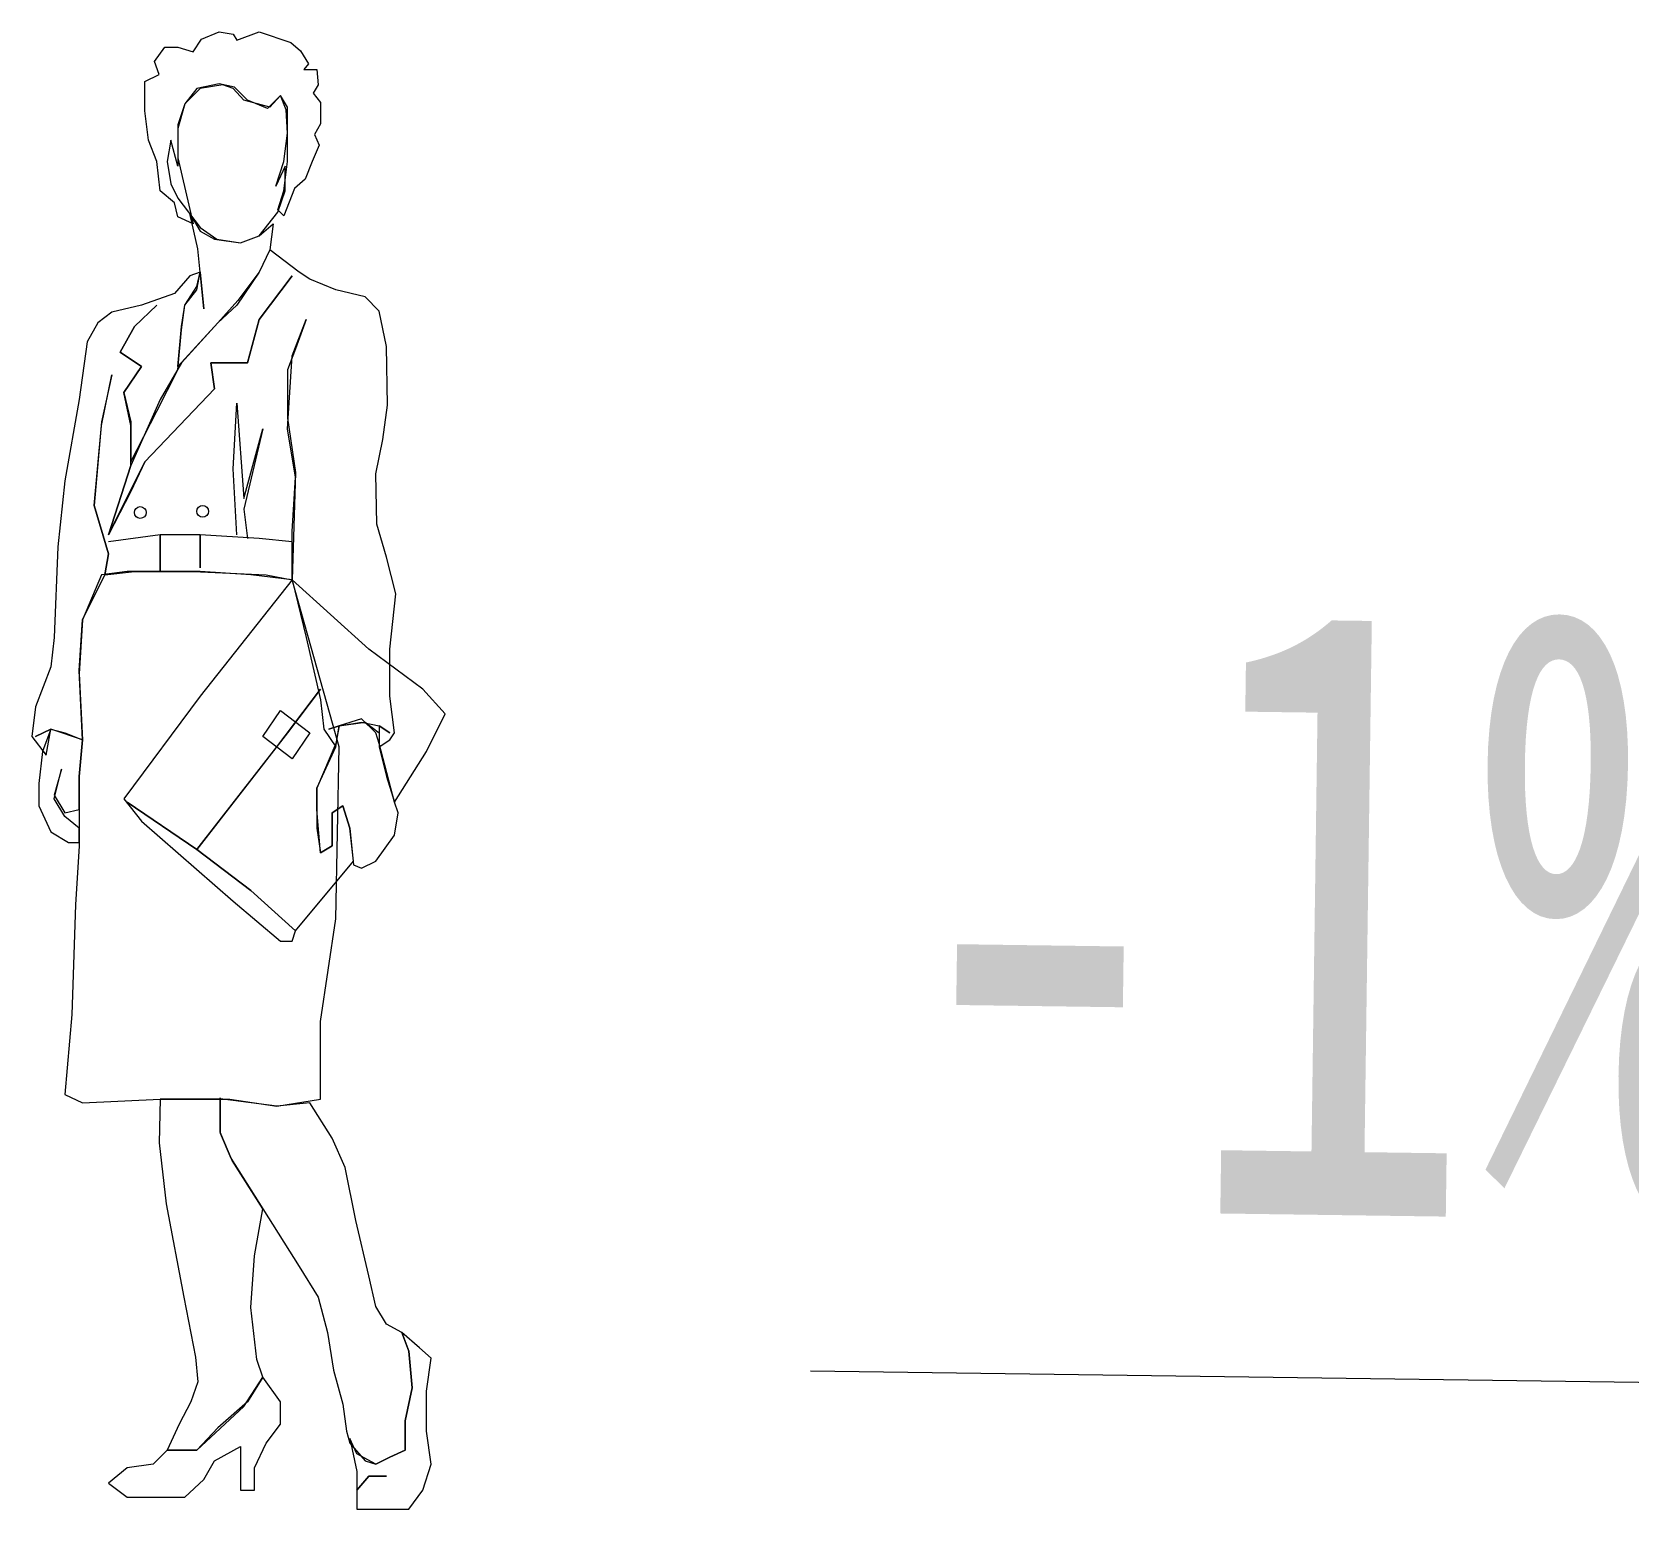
# Model space of a CAD drawing. Extents: x -2611510 to 1021013, y -44073 to 90887.
# Drawn here: x 736849 to 738480, y 41481 to 42989 of the extents above; entities that cross this region are included whole.
import ezdxf

# ---------------------------------------------------------------- set-up
doc = ezdxf.new("R2010")
doc.units = 0
doc.linetypes.add('CONTINOUS', pattern=[0])
for name, color, linetype, lineweight in [('PEOPLE', 1, 'Continuous', 0), ('文字', 7, 'Continuous', 15), ('标注', 3, 'Continuous', 18)]:
    doc.layers.add(name, color=color, linetype=linetype, lineweight=lineweight)
doc.layers.add('PP-COM', color=7, linetype='Continuous')
doc.styles.add('fs', font='', dxfattribs={"width": 0.7})
doc.styles.get("Standard").update_dxf_attribs({"font": '', "width": 0.7})
doc.styles.get('fs').set_extended_font_data('仿宋_GB2312')
doc.styles.get('Standard').set_extended_font_data('仿宋_GB2312')

# ---------------------------------------------------------------- blocks, each defined once
blk = doc.blocks.new('6')
at = {"layer": 'PEOPLE', "linetype": 'Continuous'}
for p, q in [((5292.8986, -3074.3618, -3.1795), (5292.9382, -3074.3459, -3.1795)), ((5292.9382, -3074.3459, -3.1795), (5292.9699, -3074.3512, -3.1795)), ((5292.9699, -3074.3512, -3.1795), (5292.9778, -3074.3644, -3.1795)), ((5292.9778, -3074.3644, -3.1795), (5293.028, -3074.3459, -3.1795)), ((5293.028, -3074.3459, -3.1795), (5293.0993, -3074.3697, -3.1795)), ((5292.793, -3074.4119, -3.1795), (5292.8168, -3074.3803, -3.1795)), ((5292.8168, -3074.3803, -3.1795), (5292.8458, -3074.3803, -3.1795)), ((5292.8458, -3074.3803, -3.1795), (5292.8802, -3074.3908, -3.1795)), ((5292.8802, -3074.3908, -3.1795), (5292.8986, -3074.3618, -3.1795)), ((5293.0993, -3074.3697, -3.1795), (5293.1204, -3074.3882, -3.1795)), ((5293.1204, -3074.3882, -3.1795), (5293.1389, -3074.4172, -3.1795)), ((5292.8036, -3074.441, -3.1795), (5292.793, -3074.4119, -3.1795)), ((5293.1389, -3074.4172, -3.1795), (5293.1283, -3074.4304, -3.1795)), ((5293.1283, -3074.4304, -3.1795), (5293.1574, -3074.4304, -3.1795)), ((5293.1574, -3074.4304, -3.1795), (5293.16, -3074.4647, -3.1795)), ((5292.7719, -3074.4568, -3.1795), (5292.8036, -3074.441, -3.1795)), ((5292.7719, -3074.5228, -3.1795), (5292.7719, -3074.4568, -3.1795)), ((5292.9382, -3074.4621, -3.1795), (5292.8881, -3074.4727, -3.1795)), ((5292.9462, -3074.4647, -3.1795), (5292.896, -3074.4727, -3.1795)), ((5292.9726, -3074.47, -3.1795), (5292.9382, -3074.4621, -3.1795)), ((5292.9699, -3074.4727, -3.1795), (5292.9462, -3074.4647, -3.1795)), ((5293.16, -3074.4647, -3.1795), (5293.1494, -3074.4832, -3.1795)), ((5292.8881, -3074.4727, -3.1795), (5292.8617, -3074.507, -3.1795)), ((5292.896, -3074.4727, -3.1795), (5292.8617, -3074.507, -3.1795)), ((5292.8881, -3074.4727, -3.1795), (5292.8881, -3074.4727, -3.1795)), ((5292.9937, -3074.4991, -3.1795), (5292.9699, -3074.4727, -3.1795)), ((5293.0016, -3074.4991, -3.1795), (5292.9726, -3074.47, -3.1795)), ((5293.0518, -3074.5149, -3.1795), (5292.9937, -3074.4991, -3.1795)), ((5293.0465, -3074.5175, -3.1795), (5293.0016, -3074.4991, -3.1795)), ((5293.0755, -3074.4885, -3.1795), (5293.0465, -3074.5175, -3.1795)), ((5293.0755, -3074.4885, -3.1795), (5293.0518, -3074.5149, -3.1795)), ((5293.0887, -3074.5202, -3.1795), (5293.0755, -3074.4885, -3.1795)), ((5293.0914, -3074.5149, -3.1795), (5293.0755, -3074.4885, -3.1795)), ((5293.1494, -3074.4832, -3.1795), (5293.1653, -3074.5043, -3.1795)), ((5292.7798, -3074.5888, -3.1795), (5292.7719, -3074.5228, -3.1795)), ((5292.8617, -3074.507, -3.1795), (5292.8458, -3074.5624, -3.1795)), ((5292.8617, -3074.507, -3.1795), (5292.8458, -3074.5545, -3.1795)), ((5293.0914, -3074.573, -3.1795), (5293.0887, -3074.5202, -3.1795)), ((5293.0914, -3074.5624, -3.1795), (5293.0914, -3074.5149, -3.1795)), ((5293.1653, -3074.5043, -3.1795), (5293.1653, -3074.5518, -3.1795)), ((5292.8458, -3074.5545, -3.1795), (5292.8458, -3074.6284, -3.1795)), ((5292.8458, -3074.5624, -3.1795), (5292.8458, -3074.6469, -3.1795)), ((5293.0834, -3074.6363, -3.1795), (5293.0914, -3074.573, -3.1795)), ((5293.0914, -3074.6363, -3.1795), (5293.0914, -3074.5624, -3.1795)), ((5293.1653, -3074.5518, -3.1795), (5293.1521, -3074.5756, -3.1795)), ((5292.7983, -3074.6363, -3.1795), (5292.7798, -3074.5888, -3.1795)), ((5292.83, -3074.5888, -3.1795), (5292.8221, -3074.6363, -3.1795)), ((5292.8458, -3074.6469, -3.1795), (5292.83, -3074.5888, -3.1795)), ((5293.1627, -3074.5994, -3.1795), (5293.1468, -3074.6363, -3.1795)), ((5293.1521, -3074.5756, -3.1795), (5293.1627, -3074.5994, -3.1795)), ((5292.8062, -3074.7023, -3.1795), (5292.7983, -3074.6363, -3.1795)), ((5292.8221, -3074.6363, -3.1795), (5292.83, -3074.6865, -3.1795)), ((5292.8458, -3074.6284, -3.1795), (5292.8802, -3074.7763, -3.1795)), ((5293.065, -3074.6918, -3.1795), (5293.0834, -3074.6363, -3.1795)), ((5293.0834, -3074.7023, -3.1795), (5293.0914, -3074.6363, -3.1795)), ((5293.1468, -3074.6363, -3.1795), (5293.131, -3074.6759, -3.1795)), ((5293.0861, -3074.6469, -3.1795), (5293.065, -3074.6918, -3.1795)), ((5293.0861, -3074.7023, -3.1795), (5293.0861, -3074.6469, -3.1795)), ((5293.131, -3074.6759, -3.1795), (5293.1072, -3074.6971, -3.1795)), ((5292.8379, -3074.7287, -3.1795), (5292.8062, -3074.7023, -3.1795)), ((5292.83, -3074.6865, -3.1795), (5292.8458, -3074.7182, -3.1795)), ((5292.8458, -3074.7182, -3.1795), (5292.896, -3074.7842, -3.1795)), ((5293.0702, -3074.7499, -3.1795), (5293.0861, -3074.7023, -3.1795)), ((5293.0702, -3074.7446, -3.1795), (5293.0834, -3074.7023, -3.1795)), ((5293.1072, -3074.6971, -3.1795), (5293.0834, -3074.7578, -3.1795)), ((5292.8458, -3074.7604, -3.1795), (5292.8379, -3074.7287, -3.1795)), ((5292.8907, -3074.8317, -3.1795), (5292.8722, -3074.7525, -3.1795)), ((5292.8722, -3074.7525, -3.1795), (5292.896, -3074.7921, -3.1795)), ((5293.028, -3074.8027, -3.1795), (5293.0702, -3074.7499, -3.1795)), ((5293.0834, -3074.7578, -3.1795), (5293.0702, -3074.7446, -3.1795)), ((5292.8802, -3074.7763, -3.1795), (5292.8458, -3074.7604, -3.1795)), ((5292.8802, -3074.7763, -3.1795), (5292.8802, -3074.7763, -3.1795)), ((5292.896, -3074.7842, -3.1795), (5292.933, -3074.8106, -3.1795)), ((5293.028, -3074.8027, -3.1795), (5293.0597, -3074.7763, -3.1795)), ((5293.0597, -3074.7763, -3.1795), (5293.0518, -3074.8343, -3.1795)), ((5293.0597, -3074.7763, -3.1795), (5293.0597, -3074.7763, -3.1795)), ((5292.896, -3074.7921, -3.1795), (5292.9277, -3074.8106, -3.1795)), ((5292.9277, -3074.8106, -3.1795), (5292.9858, -3074.8185, -3.1795)), ((5292.933, -3074.8106, -3.1795), (5292.9858, -3074.8185, -3.1795)), ((5292.9858, -3074.8185, -3.1795), (5293.028, -3074.8027, -3.1795)), ((5292.9858, -3074.8185, -3.1795), (5293.028, -3074.8027, -3.1795)), ((5292.896, -3074.8845, -3.1795), (5292.8907, -3074.8317, -3.1795)), ((5293.0518, -3074.8343, -3.1795), (5293.028, -3074.8845, -3.1795)), ((5293.0518, -3074.8343, -3.1795), (5293.028, -3074.8845, -3.1795)), ((5293.1178, -3074.8845, -3.1795), (5293.0518, -3074.8343, -3.1795)), ((5292.8722, -3074.8924, -3.1795), (5292.8379, -3074.932, -3.1795)), ((5292.896, -3074.8845, -3.1795), (5292.8722, -3074.8924, -3.1795)), ((5292.8881, -3074.9162, -3.1795), (5292.896, -3074.8845, -3.1795)), ((5292.8881, -3074.9241, -3.1795), (5292.896, -3074.8845, -3.1795)), ((5292.896, -3074.8845, -3.1795), (5292.9039, -3074.9663, -3.1795)), ((5292.9039, -3074.9663, -3.1795), (5292.896, -3074.8845, -3.1795)), ((5292.896, -3074.8845, -3.1795), (5292.896, -3074.8845, -3.1795)), ((5293.028, -3074.8845, -3.1795), (5292.9778, -3074.9584, -3.1795)), ((5293.028, -3074.8845, -3.1795), (5292.9805, -3074.9479, -3.1795)), ((5293.028, -3074.9901, -3.1795), (5293.1019, -3074.8924, -3.1795)), ((5293.1019, -3074.8924, -3.1795), (5293.028, -3074.9901, -3.1795)), ((5293.1415, -3074.9003, -3.1795), (5293.1178, -3074.8845, -3.1795)), ((5292.8379, -3074.932, -3.1795), (5292.764, -3074.9584, -3.1795)), ((5292.8617, -3074.9584, -3.1795), (5292.8881, -3074.9162, -3.1795)), ((5292.8617, -3074.9584, -3.1795), (5292.8881, -3074.9241, -3.1795)), ((5293.1996, -3074.9241, -3.1795), (5293.1415, -3074.9003, -3.1795)), ((5293.2656, -3074.9399, -3.1795), (5293.1996, -3074.9241, -3.1795)), ((5292.764, -3074.9584, -3.1795), (5292.698, -3074.9743, -3.1795)), ((5292.7482, -3075.0059, -3.1795), (5292.7983, -3074.9584, -3.1795)), ((5292.7983, -3074.9584, -3.1795), (5292.7482, -3075.0059, -3.1795)), ((5292.8538, -3075.0059, -3.1795), (5292.8617, -3074.9584, -3.1795)), ((5292.8538, -3075.0139, -3.1795), (5292.8617, -3074.9584, -3.1795)), ((5292.9805, -3074.9479, -3.1795), (5292.9356, -3074.998, -3.1795)), ((5292.9778, -3074.9584, -3.1795), (5292.9356, -3074.998, -3.1795)), ((5293.2973, -3074.9716, -3.1795), (5293.2656, -3074.9399, -3.1795)), ((5292.6663, -3074.998, -3.1795), (5292.6426, -3075.0403, -3.1795)), ((5292.698, -3074.9743, -3.1795), (5292.6663, -3074.998, -3.1795)), ((5292.9356, -3074.998, -3.1795), (5292.8458, -3075.0957, -3.1795)), ((5292.9356, -3074.998, -3.1795), (5292.8538, -3075.0878, -3.1795)), ((5293.0016, -3075.0878, -3.1795), (5293.028, -3074.9901, -3.1795)), ((5293.028, -3074.9901, -3.1795), (5293.0016, -3075.0878, -3.1795)), ((5293.1019, -3075.072, -3.1795), (5293.1336, -3074.9901, -3.1795)), ((5293.1336, -3074.9901, -3.1795), (5293.1098, -3075.0561, -3.1795)), ((5293.3131, -3075.0508, -3.1795), (5293.2973, -3074.9716, -3.1795)), ((5292.6426, -3075.0403, -3.1795), (5292.6241, -3075.1696, -3.1795)), ((5292.7165, -3075.064, -3.1795), (5292.7482, -3075.0059, -3.1795)), ((5292.7482, -3075.0059, -3.1795), (5292.7165, -3075.064, -3.1795)), ((5292.8458, -3075.0957, -3.1795), (5292.8538, -3075.0059, -3.1795)), ((5292.8458, -3075.1036, -3.1795), (5292.8538, -3075.0139, -3.1795)), ((5292.764, -3075.0957, -3.1795), (5292.7165, -3075.064, -3.1795)), ((5292.7165, -3075.064, -3.1795), (5292.764, -3075.0957, -3.1795)), ((5293.1098, -3075.0561, -3.1795), (5293.0914, -3075.1036, -3.1795)), ((5293.0914, -3075.2356, -3.1795), (5293.1019, -3075.072, -3.1795)), ((5293.3158, -3075.1828, -3.1795), (5293.3131, -3075.0508, -3.1795)), ((5292.7244, -3075.1538, -3.1795), (5292.764, -3075.0957, -3.1795)), ((5292.764, -3075.0957, -3.1795), (5292.7244, -3075.1538, -3.1795)), ((5292.7983, -3075.196, -3.1795), (5292.8458, -3075.1036, -3.1795)), ((5292.8538, -3075.0878, -3.1795), (5292.8062, -3075.1696, -3.1795)), ((5292.9277, -3075.1459, -3.1795), (5292.9198, -3075.0878, -3.1795)), ((5292.9198, -3075.0878, -3.1795), (5292.9277, -3075.1459, -3.1795)), ((5292.9198, -3075.0878, -3.1795), (5293.0016, -3075.0878, -3.1795)), ((5293.0016, -3075.0878, -3.1795), (5292.9198, -3075.0878, -3.1795)), ((5293.0914, -3075.1036, -3.1795), (5293.0914, -3075.2119, -3.1795)), ((5292.6742, -3075.2277, -3.1795), (5292.698, -3075.1142, -3.1795)), ((5292.698, -3075.1142, -3.1795), (5292.6742, -3075.2198, -3.1795)), ((5292.7719, -3075.3096, -3.1795), (5292.9277, -3075.1459, -3.1795)), ((5292.9277, -3075.1459, -3.1795), (5292.7719, -3075.3096, -3.1795)), ((5292.6241, -3075.1696, -3.1795), (5292.5924, -3075.3518, -3.1795)), ((5292.7402, -3075.2277, -3.1795), (5292.7244, -3075.1538, -3.1795)), ((5292.7244, -3075.1538, -3.1795), (5292.7402, -3075.2198, -3.1795)), ((5292.8062, -3075.1696, -3.1795), (5292.7402, -3075.3175, -3.1795)), ((5292.9699, -3075.3254, -3.1795), (5292.9778, -3075.1776, -3.1795)), ((5292.9778, -3075.1776, -3.1795), (5292.9937, -3075.3914, -3.1795)), ((5293.3052, -3075.2594, -3.1795), (5293.3158, -3075.1828, -3.1795)), ((5292.7402, -3075.3096, -3.1795), (5292.7983, -3075.196, -3.1795)), ((5293.0914, -3075.2119, -3.1795), (5293.1098, -3075.3333, -3.1795)), ((5292.6742, -3075.2198, -3.1795), (5292.6584, -3075.4072, -3.1795)), ((5292.6584, -3075.4072, -3.1795), (5292.6742, -3075.2277, -3.1795)), ((5292.7402, -3075.2198, -3.1795), (5292.7402, -3075.3096, -3.1795)), ((5292.7402, -3075.3175, -3.1795), (5292.7402, -3075.2277, -3.1795)), ((5292.9937, -3075.3914, -3.1795), (5293.0359, -3075.2356, -3.1795)), ((5293.0359, -3075.2356, -3.1795), (5292.9937, -3075.4152, -3.1795)), ((5293.1098, -3075.3439, -3.1795), (5293.0914, -3075.2356, -3.1795)), ((5293.2894, -3075.336, -3.1795), (5293.3052, -3075.2594, -3.1795)), ((5292.6901, -3075.4732, -3.1795), (5292.7719, -3075.3096, -3.1795)), ((5292.7402, -3075.3175, -3.1795), (5292.6901, -3075.4732, -3.1795)), ((5292.6901, -3075.4732, -3.1795), (5292.7402, -3075.3175, -3.1795)), ((5292.7719, -3075.3096, -3.1795), (5292.7402, -3075.3756, -3.1795)), ((5292.9778, -3075.4732, -3.1795), (5292.9699, -3075.3254, -3.1795)), ((5292.5924, -3075.3518, -3.1795), (5292.5765, -3075.4996, -3.1795)), ((5293.1098, -3075.3333, -3.1795), (5293.1019, -3075.5736, -3.1795)), ((5293.1019, -3075.4653, -3.1795), (5293.1098, -3075.3439, -3.1795)), ((5293.292, -3075.4495, -3.1795), (5293.2894, -3075.336, -3.1795)), ((5292.7402, -3075.3756, -3.1795), (5292.6901, -3075.4732, -3.1795)), ((5292.6901, -3075.5155, -3.1795), (5292.6584, -3075.4072, -3.1795)), ((5292.6584, -3075.4072, -3.1795), (5292.6901, -3075.5155, -3.1795)), ((5292.9937, -3075.4152, -3.1795), (5293.0016, -3075.4812, -3.1795)), ((5293.1019, -3075.5736, -3.1795), (5293.1019, -3075.4653, -3.1795)), ((5293.3131, -3075.5234, -3.1795), (5293.292, -3075.4495, -3.1795)), ((5292.5765, -3075.4996, -3.1795), (5292.5686, -3075.7029, -3.1795)), ((5292.8062, -3075.4732, -3.1795), (5292.6901, -3075.4891, -3.1795)), ((5292.8062, -3075.4732, -3.1795), (5292.8062, -3075.5551, -3.1795)), ((5292.8062, -3075.5551, -3.1795), (5292.8062, -3075.4732, -3.1795)), ((5292.896, -3075.4732, -3.1795), (5292.8062, -3075.4732, -3.1795)), ((5292.896, -3075.4732, -3.1795), (5292.896, -3075.5472, -3.1795)), ((5292.896, -3075.5472, -3.1795), (5292.896, -3075.4732, -3.1795)), ((5293.028, -3075.4812, -3.1795), (5292.896, -3075.4732, -3.1795)), ((5293.1019, -3075.4891, -3.1795), (5293.028, -3075.4812, -3.1795)), ((5292.6822, -3075.563, -3.1795), (5292.6901, -3075.5155, -3.1795)), ((5292.6901, -3075.5155, -3.1795), (5292.6822, -3075.563, -3.1795)), ((5293.3343, -3075.6052, -3.1795), (5293.3131, -3075.5234, -3.1795)), ((5292.6742, -3075.563, -3.1795), (5292.632, -3075.6633, -3.1795)), ((5292.632, -3075.6633, -3.1795), (5292.6822, -3075.563, -3.1795)), ((5292.7323, -3075.5551, -3.1795), (5292.6742, -3075.563, -3.1795)), ((5292.6822, -3075.563, -3.1795), (5292.7482, -3075.5551, -3.1795)), ((5292.8062, -3075.5551, -3.1795), (5292.7323, -3075.5551, -3.1795)), ((5292.7482, -3075.5551, -3.1795), (5292.8802, -3075.5551, -3.1795)), ((5292.896, -3075.5551, -3.1795), (5292.8062, -3075.5551, -3.1795)), ((5292.8802, -3075.5551, -3.1795), (5293.0438, -3075.563, -3.1795)), ((5293.0095, -3075.563, -3.1795), (5292.896, -3075.5551, -3.1795)), ((5293.1019, -3075.5736, -3.1795), (5292.896, -3075.8349, -3.1795)), ((5293.1019, -3075.5736, -3.1795), (5293.0095, -3075.563, -3.1795)), ((5293.0438, -3075.563, -3.1795), (5293.1019, -3075.5736, -3.1795)), ((5293.1019, -3075.5736, -3.1795), (5293.1019, -3075.5736, -3.1795)), ((5293.1019, -3075.5736, -3.1795), (5293.1019, -3075.5736, -3.1795)), ((5293.1019, -3075.5736, -3.1795), (5293.1336, -3075.7029, -3.1795)), ((5293.2735, -3075.7293, -3.1795), (5293.1019, -3075.5736, -3.1795)), ((5293.2075, -3075.9485, -3.1795), (5293.1019, -3075.5736, -3.1795)), ((5293.3211, -3075.7293, -3.1795), (5293.3343, -3075.6052, -3.1795)), ((5292.632, -3075.6633, -3.1795), (5292.6241, -3075.7848, -3.1795)), ((5292.6241, -3075.7769, -3.1795), (5292.632, -3075.6633, -3.1795)), ((5292.5686, -3075.7029, -3.1795), (5292.5607, -3075.7689, -3.1795)), ((5293.1336, -3075.7029, -3.1795), (5293.1653, -3075.8429, -3.1795)), ((5293.395, -3075.8191, -3.1795), (5293.2735, -3075.7293, -3.1795)), ((5293.3211, -3075.8349, -3.1795), (5293.3211, -3075.7293, -3.1795)), ((5292.5607, -3075.7689, -3.1795), (5292.5264, -3075.8587, -3.1795)), ((5292.632, -3075.9326, -3.1795), (5292.6241, -3075.7769, -3.1795)), ((5292.6241, -3075.7848, -3.1795), (5292.632, -3075.9326, -3.1795)), ((5293.0676, -3075.9485, -3.1795), (5293.1653, -3075.8191, -3.1795)), ((5293.1653, -3075.8191, -3.1795), (5293.0914, -3075.9168, -3.1795)), ((5293.4451, -3075.8745, -3.1795), (5293.395, -3075.8191, -3.1795)), ((5292.5264, -3075.8587, -3.1795), (5292.5185, -3075.9247, -3.1795)), ((5292.896, -3075.8349, -3.1795), (5292.7244, -3076.0646, -3.1795)), ((5293.1653, -3075.8429, -3.1795), (5293.1732, -3075.9088, -3.1795)), ((5293.3316, -3075.9168, -3.1795), (5293.3211, -3075.8349, -3.1795)), ((5293.0359, -3075.9247, -3.1795), (5293.0755, -3075.8666, -3.1795)), ((5293.0755, -3075.8666, -3.1795), (5293.1415, -3075.9168, -3.1795)), ((5293.0755, -3075.8666, -3.1795), (5293.0755, -3075.8666, -3.1795)), ((5293.2577, -3075.8851, -3.1795), (5293.2075, -3075.9009, -3.1795)), ((5293.2075, -3075.9009, -3.1795), (5293.2656, -3075.893, -3.1795)), ((5293.2075, -3075.9009, -3.1795), (5293.2577, -3075.893, -3.1795)), ((5293.2894, -3075.9168, -3.1795), (5293.2577, -3075.8851, -3.1795)), ((5293.2577, -3075.893, -3.1795), (5293.2973, -3075.9009, -3.1795)), ((5293.2656, -3075.893, -3.1795), (5293.2973, -3075.9168, -3.1795)), ((5293.4029, -3075.959, -3.1795), (5293.4451, -3075.8745, -3.1795)), ((5292.5185, -3075.9247, -3.1795), (5292.5502, -3075.9669, -3.1795)), ((5292.5607, -3075.9088, -3.1795), (5292.5264, -3075.9247, -3.1795)), ((5292.5264, -3075.9247, -3.1795), (5292.5607, -3075.9088, -3.1795)), ((5292.5607, -3075.9088, -3.1795), (5292.5422, -3075.959, -3.1795)), ((5292.5502, -3075.9669, -3.1795), (5292.5607, -3075.9088, -3.1795)), ((5292.5607, -3075.9088, -3.1795), (5292.5924, -3075.9168, -3.1795)), ((5292.632, -3075.9326, -3.1795), (5292.5607, -3075.9088, -3.1795)), ((5292.5607, -3075.9088, -3.1795), (5292.5607, -3075.9088, -3.1795)), ((5292.5924, -3075.9168, -3.1795), (5292.632, -3075.9326, -3.1795)), ((5292.632, -3075.9326, -3.1795), (5292.6241, -3076.0145, -3.1795)), ((5292.6241, -3076.0145, -3.1795), (5292.632, -3075.9326, -3.1795)), ((5293.0914, -3075.9168, -3.1795), (5292.8881, -3076.1781, -3.1795)), ((5293.1019, -3075.9749, -3.1795), (5293.0359, -3075.9247, -3.1795)), ((5293.1415, -3075.9168, -3.1795), (5293.1019, -3075.9749, -3.1795)), ((5293.1732, -3075.9088, -3.1795), (5293.1996, -3075.9485, -3.1795)), ((5293.2075, -3075.9009, -3.1795), (5293.1838, -3075.9088, -3.1795)), ((5293.1838, -3075.9088, -3.1795), (5293.2075, -3075.9009, -3.1795)), ((5293.2075, -3075.9009, -3.1795), (5293.1996, -3075.9405, -3.1795)), ((5293.1996, -3075.9485, -3.1795), (5293.2075, -3075.9009, -3.1795)), ((5293.1996, -3075.9485, -3.1795), (5293.2075, -3075.9009, -3.1795)), ((5293.2075, -3075.9009, -3.1795), (5293.2075, -3075.9009, -3.1795)), ((5293.2973, -3075.9405, -3.1795), (5293.2894, -3075.9168, -3.1795)), ((5293.2973, -3075.9009, -3.1795), (5293.2973, -3075.9485, -3.1795)), ((5293.2973, -3075.9009, -3.1795), (5293.3211, -3075.9168, -3.1795)), ((5293.3211, -3075.9168, -3.1795), (5293.2973, -3075.9009, -3.1795)), ((5293.2973, -3075.9168, -3.1795), (5293.2973, -3075.9485, -3.1795)), ((5293.2973, -3075.9485, -3.1795), (5293.3211, -3075.9326, -3.1795)), ((5293.3211, -3075.9326, -3.1795), (5293.3316, -3075.9168, -3.1795)), ((5292.5422, -3075.959, -3.1795), (5292.5343, -3076.0303, -3.1795)), ((5292.8881, -3076.1781, -3.1795), (5293.0676, -3075.9485, -3.1795)), ((5293.1996, -3075.9405, -3.1795), (5293.1574, -3076.0409, -3.1795)), ((5293.1574, -3076.0409, -3.1795), (5293.1996, -3075.9485, -3.1795)), ((5293.1996, -3076.3339, -3.1795), (5293.2075, -3075.9485, -3.1795)), ((5293.3316, -3076.0725, -3.1795), (5293.2973, -3075.9405, -3.1795)), ((5293.2973, -3075.9485, -3.1795), (5293.3131, -3076.0145, -3.1795)), ((5293.3316, -3076.0725, -3.1795), (5293.4029, -3075.959, -3.1795)), ((5292.5686, -3076.0646, -3.1795), (5292.5845, -3075.9986, -3.1795)), ((5292.5845, -3075.9986, -3.1795), (5292.5686, -3076.0567, -3.1795)), ((5292.5343, -3076.0303, -3.1795), (5292.5343, -3076.0805, -3.1795)), ((5292.6241, -3076.0145, -3.1795), (5292.6241, -3076.0884, -3.1795)), ((5292.6241, -3076.0884, -3.1795), (5292.6241, -3076.0145, -3.1795)), ((5293.1574, -3076.0884, -3.1795), (5293.1574, -3076.0409, -3.1795)), ((5293.1574, -3076.0409, -3.1795), (5293.1574, -3076.1306, -3.1795)), ((5293.3131, -3076.0145, -3.1795), (5293.3316, -3076.0725, -3.1795)), ((5292.5686, -3076.0567, -3.1795), (5292.5924, -3076.0963, -3.1795)), ((5292.5924, -3076.1042, -3.1795), (5292.5686, -3076.0646, -3.1795)), ((5292.7244, -3076.0646, -3.1795), (5292.764, -3076.1148, -3.1795)), ((5292.8881, -3076.1781, -3.1795), (5292.7323, -3076.0725, -3.1795)), ((5292.7323, -3076.0725, -3.1795), (5292.8881, -3076.1781, -3.1795)), ((5293.3395, -3076.0963, -3.1795), (5293.3316, -3076.0725, -3.1795)), ((5292.5343, -3076.0805, -3.1795), (5292.5607, -3076.1385, -3.1795)), ((5292.5924, -3076.0963, -3.1795), (5292.6241, -3076.0884, -3.1795)), ((5292.6241, -3076.1306, -3.1795), (5292.5924, -3076.1042, -3.1795)), ((5292.6241, -3076.0884, -3.1795), (5292.6241, -3076.1702, -3.1795)), ((5293.1653, -3076.1861, -3.1795), (5293.1574, -3076.0884, -3.1795)), ((5293.1917, -3076.0963, -3.1795), (5293.2155, -3076.0805, -3.1795)), ((5293.2155, -3076.0805, -3.1795), (5293.1917, -3076.0963, -3.1795)), ((5293.1917, -3076.1702, -3.1795), (5293.1917, -3076.0963, -3.1795)), ((5293.1917, -3076.0963, -3.1795), (5293.1917, -3076.1702, -3.1795)), ((5293.2155, -3076.0805, -3.1795), (5293.2313, -3076.1306, -3.1795)), ((5293.2313, -3076.1306, -3.1795), (5293.2155, -3076.0805, -3.1795)), ((5293.3316, -3076.1465, -3.1795), (5293.3395, -3076.0963, -3.1795)), ((5292.5607, -3076.1385, -3.1795), (5292.6003, -3076.1623, -3.1795)), ((5292.6241, -3076.1623, -3.1795), (5292.6241, -3076.1306, -3.1795)), ((5292.764, -3076.1148, -3.1795), (5292.9699, -3076.2943, -3.1795)), ((5293.1574, -3076.1306, -3.1795), (5293.1653, -3076.1861, -3.1795)), ((5293.2313, -3076.1306, -3.1795), (5293.2392, -3076.2125, -3.1795)), ((5293.2392, -3076.2045, -3.1795), (5293.2313, -3076.1306, -3.1795)), ((5293.2894, -3076.2045, -3.1795), (5293.3316, -3076.1465, -3.1795)), ((5292.6003, -3076.1623, -3.1795), (5292.6241, -3076.1623, -3.1795)), ((5292.6241, -3076.1702, -3.1795), (5292.6162, -3076.3022, -3.1795)), ((5293.0095, -3076.2705, -3.1795), (5292.8881, -3076.1781, -3.1795)), ((5292.8881, -3076.1781, -3.1795), (5293.0095, -3076.2705, -3.1795)), ((5293.1653, -3076.1861, -3.1795), (5293.1917, -3076.1702, -3.1795)), ((5293.1917, -3076.1702, -3.1795), (5293.1653, -3076.1861, -3.1795)), ((5293.1098, -3076.3603, -3.1795), (5293.2392, -3076.2045, -3.1795)), ((5293.2392, -3076.2125, -3.1795), (5293.2577, -3076.2204, -3.1795)), ((5293.2577, -3076.2204, -3.1795), (5293.2894, -3076.2045, -3.1795)), ((5293.1098, -3076.3603, -3.1795), (5293.0095, -3076.2705, -3.1795)), ((5293.0095, -3076.2705, -3.1795), (5293.1098, -3076.3603, -3.1795)), ((5292.6162, -3076.3022, -3.1795), (5292.6082, -3076.5478, -3.1795)), ((5292.9699, -3076.2943, -3.1795), (5293.0755, -3076.3841, -3.1795)), ((5293.1019, -3076.3841, -3.1795), (5293.1098, -3076.3603, -3.1795)), ((5293.1653, -3076.5636, -3.1795), (5293.1996, -3076.3339, -3.1795)), ((5293.0755, -3076.3841, -3.1795), (5293.1019, -3076.3841, -3.1795)), ((5292.6082, -3076.5478, -3.1795), (5292.5924, -3076.7273, -3.1795)), ((5293.1653, -3076.7378, -3.1795), (5293.1653, -3076.5636, -3.1795)), ((5292.5924, -3076.7273, -3.1795), (5292.632, -3076.7458, -3.1795)), ((5292.632, -3076.7458, -3.1795), (5292.8062, -3076.7378, -3.1795)), ((5292.8062, -3076.7378, -3.1795), (5292.8036, -3076.8355, -3.1795)), ((5292.8062, -3076.7378, -3.1795), (5292.8062, -3076.7378, -3.1795)), ((5292.8062, -3076.7378, -3.1795), (5292.962, -3076.7378, -3.1795)), ((5292.9462, -3076.7378, -3.1795), (5292.8062, -3076.7378, -3.1795)), ((5292.9409, -3076.8118, -3.1795), (5292.9409, -3076.7352, -3.1795)), ((5292.9409, -3076.7352, -3.1795), (5292.9409, -3076.8144, -3.1795)), ((5293.0676, -3076.7537, -3.1795), (5292.9462, -3076.7378, -3.1795)), ((5292.962, -3076.7378, -3.1795), (5293.0676, -3076.7537, -3.1795)), ((5293.0676, -3076.7537, -3.1795), (5293.1653, -3076.7378, -3.1795)), ((5293.1415, -3076.7458, -3.1795), (5293.0676, -3076.7537, -3.1795)), ((5293.1917, -3076.825, -3.1795), (5293.1415, -3076.7458, -3.1795)), ((5292.9673, -3076.8751, -3.1795), (5292.9409, -3076.8118, -3.1795)), ((5292.9409, -3076.8144, -3.1795), (5292.9646, -3076.8698, -3.1795)), ((5293.2207, -3076.891, -3.1795), (5293.1917, -3076.825, -3.1795)), ((5292.8036, -3076.8355, -3.1795), (5292.8194, -3076.9728, -3.1795)), ((5292.9646, -3076.8698, -3.1795), (5293.0359, -3076.9834, -3.1795)), ((5293.0359, -3076.9834, -3.1795), (5292.9673, -3076.8751, -3.1795)), ((5293.2445, -3077.0098, -3.1795), (5293.2207, -3076.891, -3.1795)), ((5292.8194, -3076.9728, -3.1795), (5292.859, -3077.1814, -3.1795)), ((5293.0174, -3077.089, -3.1795), (5293.0359, -3076.9834, -3.1795)), ((5293.0359, -3076.9834, -3.1795), (5293.1178, -3077.1127, -3.1795)), ((5293.2735, -3077.1339, -3.1795), (5293.2445, -3077.0098, -3.1795)), ((5293.0095, -3077.2051, -3.1795), (5293.0174, -3077.089, -3.1795)), ((5293.1178, -3077.1127, -3.1795), (5293.16, -3077.1814, -3.1795)), ((5293.2894, -3077.2025, -3.1795), (5293.2735, -3077.1339, -3.1795)), ((5292.859, -3077.1814, -3.1795), (5292.8854, -3077.316, -3.1795)), ((5293.16, -3077.1814, -3.1795), (5293.1811, -3077.2606, -3.1795)), ((5293.0227, -3077.3213, -3.1795), (5293.0095, -3077.2051, -3.1795)), ((5293.3131, -3077.2421, -3.1795), (5293.2894, -3077.2025, -3.1795)), ((5293.3475, -3077.2606, -3.1795), (5293.3131, -3077.2421, -3.1795)), ((5293.1811, -3077.2606, -3.1795), (5293.1943, -3077.3451, -3.1795)), ((5293.3475, -3077.2606, -3.1795), (5293.3475, -3077.2606, -3.1795)), ((5293.3633, -3077.3028, -3.1795), (5293.3475, -3077.2606, -3.1795)), ((5293.3475, -3077.2606, -3.1795), (5293.3633, -3077.3028, -3.1795)), ((5293.3871, -3077.2949, -3.1795), (5293.3475, -3077.2606, -3.1795)), ((5292.8854, -3077.316, -3.1795), (5292.8907, -3077.3715, -3.1795)), ((5293.0359, -3077.3609, -3.1795), (5293.0227, -3077.3213, -3.1795)), ((5293.3712, -3077.3847, -3.1795), (5293.3633, -3077.3028, -3.1795)), ((5293.3633, -3077.3028, -3.1795), (5293.3712, -3077.3847, -3.1795)), ((5293.4135, -3077.3187, -3.1795), (5293.3871, -3077.2949, -3.1795)), ((5293.4029, -3077.3926, -3.1795), (5293.4135, -3077.3187, -3.1795)), ((5292.9937, -3077.4269, -3.1795), (5293.0359, -3077.3609, -3.1795)), ((5293.0359, -3077.3609, -3.1795), (5293.0016, -3077.4163, -3.1795)), ((5293.0755, -3077.4163, -3.1795), (5293.0359, -3077.3609, -3.1795)), ((5293.0359, -3077.3609, -3.1795), (5293.0359, -3077.3609, -3.1795)), ((5293.1943, -3077.3451, -3.1795), (5293.2155, -3077.4216, -3.1795)), ((5292.8907, -3077.3715, -3.1795), (5292.8749, -3077.4163, -3.1795)), ((5293.3554, -3077.4586, -3.1795), (5293.3712, -3077.3847, -3.1795)), ((5293.3712, -3077.3847, -3.1795), (5293.3554, -3077.4586, -3.1795)), ((5293.4029, -3077.4823, -3.1795), (5293.4029, -3077.3926, -3.1795)), ((5292.8749, -3077.4163, -3.1795), (5292.8485, -3077.4665, -3.1795)), ((5292.8881, -3077.5246, -3.1795), (5292.9937, -3077.4269, -3.1795)), ((5293.0016, -3077.4163, -3.1795), (5292.9356, -3077.4744, -3.1795)), ((5293.0755, -3077.4665, -3.1795), (5293.0755, -3077.4163, -3.1795)), ((5293.2155, -3077.4216, -3.1795), (5293.2234, -3077.4823, -3.1795)), ((5292.8485, -3077.4665, -3.1795), (5292.8221, -3077.5246, -3.1795)), ((5293.0438, -3077.5087, -3.1795), (5293.0755, -3077.4665, -3.1795)), ((5293.3554, -3077.5246, -3.1795), (5293.3554, -3077.4586, -3.1795)), ((5293.3554, -3077.4586, -3.1795), (5293.3554, -3077.5246, -3.1795)), ((5292.9356, -3077.4744, -3.1795), (5292.8881, -3077.5246, -3.1795)), ((5293.0174, -3077.5642, -3.1795), (5293.0438, -3077.5087, -3.1795)), ((5293.2234, -3077.4823, -3.1795), (5293.2313, -3077.5087, -3.1795)), ((5293.2471, -3077.5325, -3.1795), (5293.2313, -3077.4982, -3.1795)), ((5293.2313, -3077.4982, -3.1795), (5293.2471, -3077.5721, -3.1795)), ((5293.2313, -3077.5087, -3.1795), (5293.2656, -3077.5483, -3.1795)), ((5293.4135, -3077.5563, -3.1795), (5293.4029, -3077.4823, -3.1795)), ((5292.8221, -3077.5246, -3.1795), (5292.7904, -3077.5563, -3.1795)), ((5292.8221, -3077.5246, -3.1795), (5292.8881, -3077.5246, -3.1795)), ((5292.8881, -3077.5246, -3.1795), (5292.8221, -3077.5246, -3.1795)), ((5292.9277, -3077.5483, -3.1795), (5292.9858, -3077.5167, -3.1795)), ((5292.9858, -3077.5167, -3.1795), (5292.9858, -3077.5563, -3.1795)), ((5293.2894, -3077.5563, -3.1795), (5293.2471, -3077.5325, -3.1795)), ((5293.2894, -3077.5563, -3.1795), (5293.3211, -3077.5404, -3.1795)), ((5293.3211, -3077.5404, -3.1795), (5293.2894, -3077.5563, -3.1795)), ((5293.3211, -3077.5404, -3.1795), (5293.3554, -3077.5246, -3.1795)), ((5293.3554, -3077.5246, -3.1795), (5293.3211, -3077.5404, -3.1795)), ((5292.7323, -3077.5642, -3.1795), (5292.6901, -3077.5985, -3.1795)), ((5292.7904, -3077.5563, -3.1795), (5292.7323, -3077.5642, -3.1795)), ((5292.9039, -3077.5906, -3.1795), (5292.9277, -3077.5483, -3.1795)), ((5292.9858, -3077.5563, -3.1795), (5292.9858, -3077.6143, -3.1795)), ((5293.0174, -3077.6143, -3.1795), (5293.0174, -3077.5642, -3.1795)), ((5293.2471, -3077.5721, -3.1795), (5293.2471, -3077.6143, -3.1795)), ((5293.2656, -3077.5483, -3.1795), (5293.2894, -3077.5563, -3.1795)), ((5293.395, -3077.6143, -3.1795), (5293.4135, -3077.5563, -3.1795)), ((5292.6901, -3077.5985, -3.1795), (5292.7323, -3077.6302, -3.1795)), ((5292.8617, -3077.6302, -3.1795), (5292.9039, -3077.5906, -3.1795)), ((5292.9858, -3077.6143, -3.1795), (5293.0174, -3077.6143, -3.1795)), ((5293.2471, -3077.6143, -3.1795), (5293.2735, -3077.5827, -3.1795)), ((5293.2735, -3077.5827, -3.1795), (5293.2471, -3077.6143, -3.1795)), ((5293.2471, -3077.6143, -3.1795), (5293.2471, -3077.6566, -3.1795)), ((5293.2735, -3077.5827, -3.1795), (5293.3131, -3077.5827, -3.1795)), ((5293.3131, -3077.5827, -3.1795), (5293.2735, -3077.5827, -3.1795)), ((5293.3633, -3077.6566, -3.1795), (5293.395, -3077.6143, -3.1795)), ((5292.7323, -3077.6302, -3.1795), (5292.8617, -3077.6302, -3.1795)), ((5293.2471, -3077.6566, -3.1795), (5293.3633, -3077.6566, -3.1795))]:
    blk.add_line(p, q, dxfattribs=at)
for centre in [(5292.7614, -3075.4231, -3.1795), (5292.9013, -3075.4204, -3.1795)]:
    blk.add_circle(centre, 0.0132, dxfattribs=at)
at = {"layer": 'PEOPLE', "text_generation_flag": 4, "width": 0.8, "flags": 9}
for tag in ['XSIZE', 'YSIZE']:
    blk.add_attdef(tag, (5292.9858, -3077.6143, -3.1795), '', height=0.000864, rotation=180, dxfattribs=at)
at = {"layer": 'PEOPLE', "color": 155, "linetype": 'Continuous', "text_generation_flag": 4, "width": 0.8, "flags": 9}
for tag in ['YSIZE', 'XSIZE']:
    blk.add_attdef(tag, (5291.8877, -3077.6204, -3.1795), '', height=0.000864, rotation=180, dxfattribs=at)

msp = doc.modelspace()

# ---------------------------------------------------------------- linework, layer by layer
at = {"layer": '文字'}
msp.add_line((737644.5, 41621.8), (739054.6, 41602.3), dxfattribs=at)

# ---------------------------------------------------------------- block references
at = {"layer": 'PP-COM', "color": 7, "linetype": 'CONTINOUS', "xscale": 455.625, "yscale": 455.625, "zscale": 455.625}
msp.add_blockref('6', (-1674554.4, 1443737.9, 1448.6), dxfattribs=at)

# ---------------------------------------------------------------- texts
at = {"layer": '标注', "color": 7, "style": 'fs', "width": 0.7}
msp.add_text('-1%%%', height=625, rotation=359.2101, dxfattribs=at).set_placement((737726.9, 41787.1))

doc.saveas('drawing.dxf')
